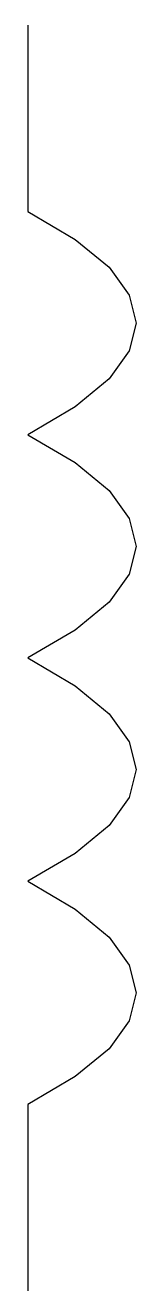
# Model space of a CAD drawing. Header units: millimetres. Extents: x 0 to 1.5, y -17.5 to 0.
import ezdxf
from ezdxf.enums import TextEntityAlignment as Align

# ---------------------------------------------------------------- set-up
doc = ezdxf.new("R2010")
doc.units = ezdxf.units.MM
doc.layers.get('0').update_dxf_attribs({"linetype": 'CONTINUOUS'})
doc.styles.add('ARIAL', font='arial.ttf')

# ---------------------------------------------------------------- blocks, each defined once
blk = doc.blocks.new('291_E_LV_SLD_IEC60617_reactor')
at = {"true_color": 0x0000ff}
for p, q in [((0, 0), (0, -2.574)), ((0, -14.926), (0, -17.5))]:
    blk.add_line(p, q, dxfattribs=at)
blk.add_lwpolyline([(0, -2.574), (0.65625, -2.96), (1.125, -3.346), (1.40625, -3.732), (1.5, -4.118), (1.40625, -4.504), (1.125, -4.89), (0.65625, -5.276), (0, -5.662), (0.65625, -6.048), (1.125, -6.434), (1.40625, -6.82), (1.5, -7.206), (1.40625, -7.592), (1.125, -7.978), (0.65625, -8.364), (0, -8.75), (0.65625, -9.136), (1.125, -9.522), (1.40625, -9.908), (1.5, -10.294), (1.40625, -10.68), (1.125, -11.066), (0.65625, -11.452), (0, -11.838), (0.65625, -12.224), (1.125, -12.61), (1.40625, -12.996), (1.5, -13.382), (1.40625, -13.768), (1.125, -14.154), (0.65625, -14.54), (0, -14.926)], dxfattribs=at)
at = {"true_color": 0x0000ff, "style": 'ARIAL'}
blk.add_attdef('TAG', text='', height=2.5, dxfattribs=at).set_placement((-2, -2.2), align=Align.RIGHT)
at = {"color": 7, "style": 'ARIAL'}
for tag, p in [('IMPEDANCE', (-2, -9)), ('POWER', (-2, -12)), ('MANUFACTURER', (-2, -15))]:
    blk.add_attdef(tag, text='', height=1.7, dxfattribs=at).set_placement(p, align=Align.RIGHT)

msp = doc.modelspace()

# ---------------------------------------------------------------- block references
msp.add_blockref('291_E_LV_SLD_IEC60617_reactor', (0, 0))

doc.saveas('drawing.dxf')
